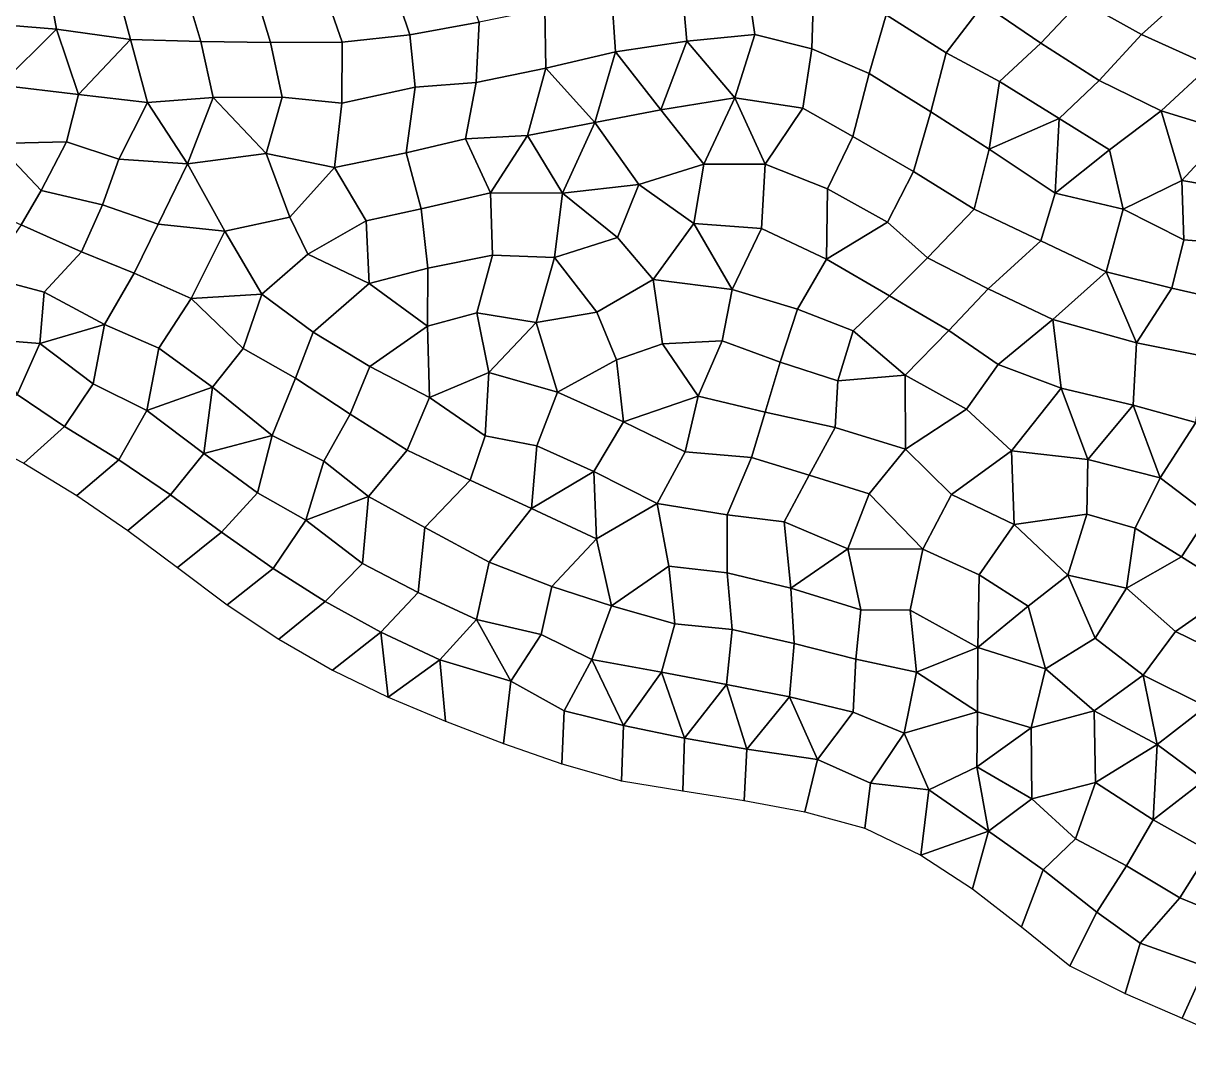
# Model space of a CAD drawing. Extents: x 380707 to 407438, y 6452841 to 6483357.
# Drawn here: x 386017 to 387707, y 6456548 to 6458027 of the extents above; entities that cross this region are included whole.
import ezdxf

# ---------------------------------------------------------------- set-up
doc = ezdxf.new("R2010")
doc.units = 0
for name, color, linetype in [('MESH_BOUND', 25, 'CONTINUOUS'), ('MESH_ELEMS', 18, 'CONTINUOUS'), ('MESH_NODES', 18, 'CONTINUOUS')]:
    doc.layers.add(name, color=color, linetype=linetype)

msp = doc.modelspace()

# ---------------------------------------------------------------- linework, layer by layer
at = {"layer": 'MESH_BOUND', "color": 25}
for points in [[(385937.611, 6457429.84, 0.553), (386017.524, 6457388.6, 1.007)], [(386017.524, 6457388.6, 1.007), (386094.262, 6457341.8, -0.043)], [(386094.262, 6457341.8, -0.043), (386168.421, 6457290.85, -0.056)], [(386168.421, 6457290.85, -0.056), (386240.705, 6457237.24, 0.542)], [(386240.705, 6457237.24, 0.542), (386312.637, 6457183.16, 0.452)], [(386312.637, 6457183.16, 0.452), (386387.492, 6457133.39, -0.098)], [(386387.492, 6457133.39, -0.098), (386465.418, 6457088.51, -0.079)], [(386465.418, 6457088.51, -0.079), (386546.259, 6457048.97, -0.13)], [(386546.259, 6457048.97, -0.13), (386629.368, 6457014.48, 0.143)], [(386629.368, 6457014.48, 0.143), (386713.274, 6456981.97, -0.007)], [(386713.274, 6456981.97, -0.007), (386798.193, 6456952.34, 0.379)], [(386798.193, 6456952.34, 0.379), (386884.769, 6456927.76, -0.142)], [(386884.769, 6456927.76, -0.142), (386973.516, 6456913.08, 0.271)], [(386973.516, 6456913.08, 0.271), (387062.429, 6456899.17, 0.841)], [(387062.429, 6456899.17, 0.841), (387150.786, 6456882.65, 0.715)], [(387150.786, 6456882.65, 0.715), (387237.625, 6456859.03, 0.974)], [(387237.625, 6456859.03, 0.974), (387318.601, 6456819.99, 1.217)], [(387318.601, 6456819.99, 1.217), (387393.599, 6456770.94, 2.001)], [(387393.599, 6456770.94, 2.001), (387464.719, 6456715.81, 1.481)], [(387464.719, 6456715.81, 1.481), (387534.783, 6456659.33, 0.497)], [(387534.783, 6456659.33, 0.497), (387615.304, 6456619.35, 1.198)], [(387615.304, 6456619.35, 1.198), (387697.791, 6456583.48, 1.453)], [(387697.791, 6456583.48, 1.453), (387780.365, 6456547.82, 1.992)]]:
    msp.add_polyline3d(points, dxfattribs=at)
at = {"layer": 'MESH_ELEMS', "color": 178}
for points in [[(385975.461, 6458025.26, -12.896), (386064.782, 6458018.45, -12.759), (386049.442, 6458102.55, -11.525), (385949.851, 6458116.25, -11.885)], [(387493.008, 6457998.05, -11.145), (387550.778, 6458059.2, -12.052), (387480.973, 6458111.96, -11.667), (387409.787, 6458054.45, -11.329)], [(387638.75, 6458010.64, -13.155), (387718.105, 6458082.03, -10.599), (387619.336, 6458125.8, -11.865), (387550.778, 6458059.2, -12.052)], [(386149.218, 6458090.16, -11.371), (386049.442, 6458102.55, -11.525), (386064.782, 6458018.45, -12.759), (386172.433, 6458003.16, -12.947)], [(386577.65, 6458010.05, -12.349), (386678.037, 6458028.22, -10.736), (386649.087, 6458109.85, -12.939), (386550.424, 6458090.64, -13.785)], [(386972.308, 6458083.07, -9.064), (386979.214, 6458000.7, -6.976), (387078.256, 6458010.56, -8.385), (387065.468, 6458097, -9.382)], [(387078.256, 6458010.56, -8.385), (387160.581, 6457989.87, -9.03), (387163.442, 6458083.87, -10.173), (387065.468, 6458097, -9.382)], [(387355.399, 6457983.81, -10.876), (387409.787, 6458054.45, -11.329), (387326.405, 6458110.63, -11.583), (387268.308, 6458039.25, -11.367)], [(386249.483, 6458083.23, -11.671), (386149.218, 6458090.16, -11.371), (386172.433, 6458003.16, -12.947), (386274.599, 6458000.17, -13.223)], [(386350.012, 6458084.21, -12.258), (386249.483, 6458083.23, -11.671), (386274.599, 6458000.17, -13.223), (386375.63, 6457998.92, -13.841)], [(386450.545, 6458082.88, -13.706), (386350.012, 6458084.21, -12.258), (386375.63, 6457998.92, -13.841), (386479.199, 6457999.37, -13.599)], [(386550.424, 6458090.64, -13.785), (386450.545, 6458082.88, -13.706), (386479.199, 6457999.37, -13.599), (386577.65, 6458010.05, -12.349)], [(386979.214, 6458000.7, -6.976), (386972.308, 6458083.07, -9.064), (386870.535, 6458063.95, -8.759), (386875.868, 6457985.47, -7.315)], [(387268.308, 6458039.25, -11.367), (387163.442, 6458083.87, -10.173), (387160.581, 6457989.87, -9.03), (387243.896, 6457953.91, -10.454)], [(387718.105, 6458082.03, -10.599), (387638.75, 6458010.64, -13.155), (387738.393, 6457965.7, -11.961), (387813.688, 6458041.02, -10.536)], [(386875.868, 6457985.47, -7.315), (386870.535, 6458063.95, -8.759), (386773.604, 6458047.52, -9.602), (386774.869, 6457961.42, -8.135)], [(386774.869, 6457961.42, -8.135), (386773.604, 6458047.52, -9.602), (386678.037, 6458028.22, -10.736), (386673.615, 6457940.78, -8.93)], [(387432.92, 6457942.09, -10.73), (387493.008, 6457998.05, -11.145), (387409.787, 6458054.45, -11.329), (387355.399, 6457983.81, -10.876)], [(387577.523, 6457943.6, -11.196), (387638.75, 6458010.64, -13.155), (387550.778, 6458059.2, -12.052), (387493.008, 6457998.05, -11.145)], [(386577.65, 6458010.05, -12.349), (386585.106, 6457934.05, -10.366), (386673.615, 6457940.78, -8.93), (386678.037, 6458028.22, -10.736)], [(387355.399, 6457983.81, -10.876), (387268.308, 6458039.25, -11.367), (387243.896, 6457953.91, -10.454), (387333.447, 6457898.35, -10.87)], [(385983.414, 6457936.95, -15.549), (386064.782, 6458018.45, -12.759), (385975.461, 6458025.26, -12.896), (385983.414, 6457936.95, -15.549)], [(385983.414, 6457936.95, -15.549), (386096.978, 6457923.35, -15.055), (386064.782, 6458018.45, -12.759), (385983.414, 6457936.95, -15.549)], [(386064.782, 6458018.45, -12.759), (386096.978, 6457923.35, -15.055), (386172.433, 6458003.16, -12.947), (386064.782, 6458018.45, -12.759)], [(386479.199, 6457999.37, -13.599), (386478.816, 6457910.78, -11.223), (386585.106, 6457934.05, -10.366), (386577.65, 6458010.05, -12.349)], [(387078.256, 6458010.56, -8.385), (386979.214, 6458000.7, -6.976), (387049.224, 6457918.68, -6.652), (387078.256, 6458010.56, -8.385)], [(387078.256, 6458010.56, -8.385), (387049.224, 6457918.68, -6.652), (387147.752, 6457903.78, -5.832), (387160.581, 6457989.87, -9.03)], [(387638.75, 6458010.64, -13.155), (387577.523, 6457943.6, -11.196), (387667.716, 6457899.64, -10.923), (387738.393, 6457965.7, -11.961)], [(386196.882, 6457912.05, -15.392), (386172.433, 6458003.16, -12.947), (386096.978, 6457923.35, -15.055), (386196.882, 6457912.05, -15.392)], [(386274.599, 6458000.17, -13.223), (386172.433, 6458003.16, -12.947), (386196.882, 6457912.05, -15.392), (386292.242, 6457918.89, -14.911)], [(386375.63, 6457998.92, -13.841), (386274.599, 6458000.17, -13.223), (386292.242, 6457918.89, -14.911), (386392.201, 6457919.78, -13.37)], [(386479.199, 6457999.37, -13.599), (386375.63, 6457998.92, -13.841), (386392.201, 6457919.78, -13.37), (386478.816, 6457910.78, -11.223)], [(386979.214, 6458000.7, -6.976), (386875.868, 6457985.47, -7.315), (386941.488, 6457901.4, -7), (386979.214, 6458000.7, -6.976)], [(386941.488, 6457901.4, -7), (387049.224, 6457918.68, -6.652), (386979.214, 6458000.7, -6.976), (386941.488, 6457901.4, -7)], [(387519.515, 6457888.47, -10.571), (387577.523, 6457943.6, -11.196), (387493.008, 6457998.05, -11.145), (387432.92, 6457942.09, -10.73)], [(386875.868, 6457985.47, -7.315), (386774.869, 6457961.42, -8.135), (386845.751, 6457882.75, -7.48), (386875.868, 6457985.47, -7.315)], [(386845.751, 6457882.75, -7.48), (386941.488, 6457901.4, -7), (386875.868, 6457985.47, -7.315), (386845.751, 6457882.75, -7.48)], [(387147.752, 6457903.78, -5.832), (387220.325, 6457862.55, -6.995), (387243.896, 6457953.91, -10.454), (387160.581, 6457989.87, -9.03)], [(387333.447, 6457898.35, -10.87), (387418.19, 6457844.11, -10.456), (387432.92, 6457942.09, -10.73), (387355.399, 6457983.81, -10.876)], [(386748.227, 6457863.98, -8.207), (386774.869, 6457961.42, -8.135), (386673.615, 6457940.78, -8.93), (386658.45, 6457859.27, -8.807)], [(386774.869, 6457961.42, -8.135), (386748.227, 6457863.98, -8.207), (386845.751, 6457882.75, -7.48), (386774.869, 6457961.42, -8.135)], [(387738.393, 6457965.7, -11.961), (387667.716, 6457899.64, -10.923), (387763.558, 6457870.48, -10.699), (387738.393, 6457965.7, -11.961)], [(387333.447, 6457898.35, -10.87), (387243.896, 6457953.91, -10.454), (387220.325, 6457862.55, -6.995), (387308.138, 6457811.75, -10.045)], [(387519.515, 6457888.47, -10.571), (387432.92, 6457942.09, -10.73), (387418.19, 6457844.11, -10.456), (387519.515, 6457888.47, -10.571)], [(387592.721, 6457842.94, -10.436), (387667.716, 6457899.64, -10.923), (387577.523, 6457943.6, -11.196), (387519.515, 6457888.47, -10.571)], [(386079.34, 6457854.62, -14.773), (386096.978, 6457923.35, -15.055), (385983.414, 6457936.95, -15.549), (385977.968, 6457852.52, -12.367)], [(386572.463, 6457838.95, -9.566), (386585.106, 6457934.05, -10.366), (386478.816, 6457910.78, -11.223), (386468.198, 6457817.51, -9.888)], [(386658.45, 6457859.27, -8.807), (386673.615, 6457940.78, -8.93), (386585.106, 6457934.05, -10.366), (386572.463, 6457838.95, -9.566)], [(386155.307, 6457829.59, -12.741), (386196.882, 6457912.05, -15.392), (386096.978, 6457923.35, -15.055), (386079.34, 6457854.62, -14.773)], [(386155.307, 6457829.59, -12.741), (386254.793, 6457822.81, -10.981), (386196.882, 6457912.05, -15.392), (386155.307, 6457829.59, -12.741)], [(386254.793, 6457822.81, -10.981), (386292.242, 6457918.89, -14.911), (386196.882, 6457912.05, -15.392), (386254.793, 6457822.81, -10.981)], [(386254.793, 6457822.81, -10.981), (386368.995, 6457837.66, -10.561), (386292.242, 6457918.89, -14.911), (386254.793, 6457822.81, -10.981)], [(386292.242, 6457918.89, -14.911), (386368.995, 6457837.66, -10.561), (386392.201, 6457919.78, -13.37), (386292.242, 6457918.89, -14.911)], [(386392.201, 6457919.78, -13.37), (386368.995, 6457837.66, -10.561), (386468.198, 6457817.51, -9.888), (386478.816, 6457910.78, -11.223)], [(386941.488, 6457901.4, -7), (387004.114, 6457822.52, -6.672), (387049.224, 6457918.68, -6.652), (386941.488, 6457901.4, -7)], [(387049.224, 6457918.68, -6.652), (387004.114, 6457822.52, -6.672), (387093.019, 6457822.26, -5.622), (387049.224, 6457918.68, -6.652)], [(387093.019, 6457822.26, -5.622), (387147.752, 6457903.78, -5.832), (387049.224, 6457918.68, -6.652), (387093.019, 6457822.26, -5.622)], [(386909.809, 6457792.72, -7.214), (387004.114, 6457822.52, -6.672), (386941.488, 6457901.4, -7), (386845.751, 6457882.75, -7.48)], [(387147.752, 6457903.78, -5.832), (387093.019, 6457822.26, -5.622), (387183.58, 6457786.65, -5.809), (387220.325, 6457862.55, -6.995)], [(387308.138, 6457811.75, -10.045), (387396.357, 6457756.96, -10.54), (387418.19, 6457844.11, -10.456), (387333.447, 6457898.35, -10.87)], [(387592.721, 6457842.94, -10.436), (387612.528, 6457757.08, -10.191), (387697.563, 6457798.87, -10.292), (387667.716, 6457899.64, -10.923)], [(387697.563, 6457798.87, -10.292), (387763.558, 6457870.48, -10.699), (387667.716, 6457899.64, -10.923), (387697.563, 6457798.87, -10.292)], [(386748.227, 6457863.98, -8.207), (386799.231, 6457780.2, -7.917), (386845.751, 6457882.75, -7.48), (386748.227, 6457863.98, -8.207)], [(386845.751, 6457882.75, -7.48), (386799.231, 6457780.2, -7.917), (386909.809, 6457792.72, -7.214), (386845.751, 6457882.75, -7.48)], [(387519.515, 6457888.47, -10.571), (387418.19, 6457844.11, -10.456), (387513.828, 6457780.16, -10.347), (387519.515, 6457888.47, -10.571)], [(387513.828, 6457780.16, -10.347), (387592.721, 6457842.94, -10.436), (387519.515, 6457888.47, -10.571), (387513.828, 6457780.16, -10.347)], [(386658.45, 6457859.27, -8.807), (386572.463, 6457838.95, -9.566), (386594.045, 6457757.81, -9.295), (386694.393, 6457780.65, -8.508)], [(386694.393, 6457780.65, -8.508), (386748.227, 6457863.98, -8.207), (386658.45, 6457859.27, -8.807), (386694.393, 6457780.65, -8.508)], [(386748.227, 6457863.98, -8.207), (386694.393, 6457780.65, -8.508), (386799.231, 6457780.2, -7.917), (386748.227, 6457863.98, -8.207)], [(387270.244, 6457738.4, -6.431), (387308.138, 6457811.75, -10.045), (387220.325, 6457862.55, -6.995), (387183.58, 6457786.65, -5.809)], [(387763.558, 6457870.48, -10.699), (387697.563, 6457798.87, -10.292), (387797.555, 6457781.97, -10.224), (387763.558, 6457870.48, -10.699)], [(386042.964, 6457784.1, -3.829), (385977.968, 6457852.52, -12.367), (385925.721, 6457773.39, -1.271), (386013.575, 6457734.18, -1.226)], [(386079.34, 6457854.62, -14.773), (385977.968, 6457852.52, -12.367), (386042.964, 6457784.1, -3.829), (386079.34, 6457854.62, -14.773)], [(386131.757, 6457763.14, -11.218), (386155.307, 6457829.59, -12.741), (386079.34, 6457854.62, -14.773), (386042.964, 6457784.1, -3.829)], [(387513.828, 6457780.16, -10.347), (387418.19, 6457844.11, -10.456), (387396.357, 6457756.96, -10.54), (387492.758, 6457711.38, -10.312)], [(387513.828, 6457780.16, -10.347), (387612.528, 6457757.08, -10.191), (387592.721, 6457842.94, -10.436), (387513.828, 6457780.16, -10.347)], [(386212.239, 6457735.23, -10.68), (386254.793, 6457822.81, -10.981), (386155.307, 6457829.59, -12.741), (386131.757, 6457763.14, -11.218)], [(386368.995, 6457837.66, -10.561), (386254.793, 6457822.81, -10.981), (386309.21, 6457725.04, -10.145), (386403.252, 6457745.69, -9.884)], [(386368.995, 6457837.66, -10.561), (386403.252, 6457745.69, -9.884), (386468.198, 6457817.51, -9.888), (386368.995, 6457837.66, -10.561)], [(386572.463, 6457838.95, -9.566), (386468.198, 6457817.51, -9.888), (386514.055, 6457739.98, -9.723), (386594.045, 6457757.81, -9.295)], [(386254.793, 6457822.81, -10.981), (386212.239, 6457735.23, -10.68), (386309.21, 6457725.04, -10.145), (386254.793, 6457822.81, -10.981)], [(386403.252, 6457745.69, -9.884), (386429.372, 6457691.62, -9.52), (386514.055, 6457739.98, -9.723), (386468.198, 6457817.51, -9.888)], [(386909.809, 6457792.72, -7.214), (386989.645, 6457736.44, -6.697), (387004.114, 6457822.52, -6.672), (386909.809, 6457792.72, -7.214)], [(387087.64, 6457729.12, -6.647), (387093.019, 6457822.26, -5.622), (387004.114, 6457822.52, -6.672), (386989.645, 6457736.44, -6.697)], [(387183.58, 6457786.65, -5.809), (387093.019, 6457822.26, -5.622), (387087.64, 6457729.12, -6.647), (387182.093, 6457684.51, -6.982)], [(387328.367, 6457686.36, -6.999), (387396.357, 6457756.96, -10.54), (387308.138, 6457811.75, -10.045), (387270.244, 6457738.4, -6.431)], [(386909.809, 6457792.72, -7.214), (386799.231, 6457780.2, -7.917), (386878.897, 6457715.91, -7.369), (386909.809, 6457792.72, -7.214)], [(386878.897, 6457715.91, -7.369), (386930.511, 6457654.88, -7.35), (386989.645, 6457736.44, -6.697), (386909.809, 6457792.72, -7.214)], [(387697.563, 6457798.87, -10.292), (387612.528, 6457757.08, -10.191), (387700.232, 6457712.65, -10.092), (387697.563, 6457798.87, -10.292)], [(387797.555, 6457781.97, -10.224), (387697.563, 6457798.87, -10.292), (387700.232, 6457712.65, -10.092), (387790.846, 6457705.17, -9.985)], [(386101.109, 6457695.02, -0.898), (386131.757, 6457763.14, -11.218), (386042.964, 6457784.1, -3.829), (386013.575, 6457734.18, -1.226)], [(386594.045, 6457757.81, -9.295), (386603.569, 6457671.38, -9.166), (386697.661, 6457690.36, -8.682), (386694.393, 6457780.65, -8.508)], [(386694.393, 6457780.65, -8.508), (386697.661, 6457690.36, -8.682), (386787.422, 6457686.79, -8.15), (386799.231, 6457780.2, -7.917)], [(386878.897, 6457715.91, -7.369), (386799.231, 6457780.2, -7.917), (386787.422, 6457686.79, -8.15), (386878.897, 6457715.91, -7.369)], [(387270.244, 6457738.4, -6.431), (387183.58, 6457786.65, -5.809), (387182.093, 6457684.51, -6.982), (387270.244, 6457738.4, -6.431)], [(387612.528, 6457757.08, -10.191), (387513.828, 6457780.16, -10.347), (387492.758, 6457711.38, -10.312), (387587.678, 6457666.02, -10.188)], [(386177.868, 6457664.42, -10.06), (386212.239, 6457735.23, -10.68), (386131.757, 6457763.14, -11.218), (386101.109, 6457695.02, -0.898)], [(386603.569, 6457671.38, -9.166), (386594.045, 6457757.81, -9.295), (386514.055, 6457739.98, -9.723), (386518.667, 6457649.22, -9.495)], [(387416.286, 6457641.58, -8.779), (387492.758, 6457711.38, -10.312), (387396.357, 6457756.96, -10.54), (387328.367, 6457686.36, -6.999)], [(387700.232, 6457712.65, -10.092), (387612.528, 6457757.08, -10.191), (387587.678, 6457666.02, -10.188), (387682.964, 6457642.64, -9.879)], [(386362.634, 6457633.6, -9.106), (386429.372, 6457691.62, -9.52), (386403.252, 6457745.69, -9.884), (386309.21, 6457725.04, -10.145)], [(386514.055, 6457739.98, -9.723), (386429.372, 6457691.62, -9.52), (386518.667, 6457649.22, -9.495), (386514.055, 6457739.98, -9.723)], [(386046.856, 6457636.91, -0.663), (386101.109, 6457695.02, -0.898), (386013.575, 6457734.18, -1.226), (385961.581, 6457659.52, -0.646)], [(386260.461, 6457627.71, -10.013), (386309.21, 6457725.04, -10.145), (386212.239, 6457735.23, -10.68), (386177.868, 6457664.42, -10.06)], [(386362.634, 6457633.6, -9.106), (386309.21, 6457725.04, -10.145), (386260.461, 6457627.71, -10.013), (386362.634, 6457633.6, -9.106)], [(386989.645, 6457736.44, -6.697), (386930.511, 6457654.88, -7.35), (387045.357, 6457640.61, -7.231), (386989.645, 6457736.44, -6.697)], [(387045.357, 6457640.61, -7.231), (387087.64, 6457729.12, -6.647), (386989.645, 6457736.44, -6.697), (387045.357, 6457640.61, -7.231)], [(387139.964, 6457612.13, -7.185), (387182.093, 6457684.51, -6.982), (387087.64, 6457729.12, -6.647), (387045.357, 6457640.61, -7.231)], [(387270.244, 6457738.4, -6.431), (387182.093, 6457684.51, -6.982), (387273.403, 6457631.18, -6.88), (387328.367, 6457686.36, -6.999)], [(386848.727, 6457607.87, -7.889), (386930.511, 6457654.88, -7.35), (386878.897, 6457715.91, -7.369), (386787.422, 6457686.79, -8.15)], [(387510.226, 6457596.85, -9.348), (387587.678, 6457666.02, -10.188), (387492.758, 6457711.38, -10.312), (387416.286, 6457641.58, -8.779)], [(387765.735, 6457623.58, -9.826), (387790.846, 6457705.17, -9.985), (387700.232, 6457712.65, -10.092), (387682.964, 6457642.64, -9.879)], [(386134.462, 6457589.82, -0.618), (386177.868, 6457664.42, -10.06), (386101.109, 6457695.02, -0.898), (386046.856, 6457636.91, -0.663)], [(386429.372, 6457691.62, -9.52), (386362.634, 6457633.6, -9.106), (386437.104, 6457578.68, -9.381), (386518.667, 6457649.22, -9.495)], [(386603.569, 6457671.38, -9.166), (386603.329, 6457587.56, -9.076), (386674.688, 6457606.56, -8.558), (386697.661, 6457690.36, -8.682)], [(386760.783, 6457592.74, -8.319), (386787.422, 6457686.79, -8.15), (386697.661, 6457690.36, -8.682), (386674.688, 6457606.56, -8.558)], [(386603.569, 6457671.38, -9.166), (386518.667, 6457649.22, -9.495), (386603.329, 6457587.56, -9.076), (386603.569, 6457671.38, -9.166)], [(386787.422, 6457686.79, -8.15), (386760.783, 6457592.74, -8.319), (386848.727, 6457607.87, -7.889), (386787.422, 6457686.79, -8.15)], [(387220.571, 6457580.8, -6.985), (387273.403, 6457631.18, -6.88), (387182.093, 6457684.51, -6.982), (387139.964, 6457612.13, -7.185)], [(387328.367, 6457686.36, -6.999), (387273.403, 6457631.18, -6.88), (387359.273, 6457581.05, -5.614), (387416.286, 6457641.58, -8.779)], [(386046.856, 6457636.91, -0.663), (385961.581, 6457659.52, -0.646), (385956.219, 6457569.19, -1.997), (386041.04, 6457562.4, -0.555)], [(386213.271, 6457555.55, -4.549), (386260.461, 6457627.71, -10.013), (386177.868, 6457664.42, -10.06), (386134.462, 6457589.82, -0.618)], [(386944.152, 6457561.84, -7.833), (386930.511, 6457654.88, -7.35), (386848.727, 6457607.87, -7.889), (386877.159, 6457538.52, -8.034)], [(387030.52, 6457566.02, -7.635), (387045.357, 6457640.61, -7.231), (386930.511, 6457654.88, -7.35), (386944.152, 6457561.84, -7.833)], [(387631.872, 6457563.15, -9.799), (387587.678, 6457666.02, -10.188), (387510.226, 6457596.85, -9.348), (387631.872, 6457563.15, -9.799)], [(387631.872, 6457563.15, -9.799), (387682.964, 6457642.64, -9.879), (387587.678, 6457666.02, -10.188), (387631.872, 6457563.15, -9.799)], [(386518.667, 6457649.22, -9.495), (386437.104, 6457578.68, -9.381), (386519.596, 6457529.03, -9.335), (386603.329, 6457587.56, -9.076)], [(387139.964, 6457612.13, -7.185), (387045.357, 6457640.61, -7.231), (387030.52, 6457566.02, -7.635), (387114.899, 6457535.35, -7.496)], [(387431.092, 6457531.72, -4.573), (387510.226, 6457596.85, -9.348), (387416.286, 6457641.58, -8.779), (387359.273, 6457581.05, -5.614)], [(387731.28, 6457543.39, -9.719), (387765.735, 6457623.58, -9.826), (387682.964, 6457642.64, -9.879), (387631.872, 6457563.15, -9.799)], [(386041.04, 6457562.4, -0.555), (386134.462, 6457589.82, -0.618), (386046.856, 6457636.91, -0.663), (386041.04, 6457562.4, -0.555)], [(386291.244, 6457498.99, -9.225), (386335.656, 6457554.77, -9.59), (386260.461, 6457627.71, -10.013), (386213.271, 6457555.55, -4.549)], [(386335.656, 6457554.77, -9.59), (386362.634, 6457633.6, -9.106), (386260.461, 6457627.71, -10.013), (386335.656, 6457554.77, -9.59)], [(386437.104, 6457578.68, -9.381), (386362.634, 6457633.6, -9.106), (386335.656, 6457554.77, -9.59), (386411.54, 6457512.06, -9.108)], [(387296.166, 6457516.09, -6.79), (387359.273, 6457581.05, -5.614), (387273.403, 6457631.18, -6.88), (387220.571, 6457580.8, -6.985)], [(386603.329, 6457587.56, -9.076), (386606.212, 6457483.68, -9.074), (386691.924, 6457519.94, -8.735), (386674.688, 6457606.56, -8.558)], [(386760.783, 6457592.74, -8.319), (386674.688, 6457606.56, -8.558), (386691.924, 6457519.94, -8.735), (386760.783, 6457592.74, -8.319)], [(386848.727, 6457607.87, -7.889), (386760.783, 6457592.74, -8.319), (386791.547, 6457491.75, -8.51), (386877.159, 6457538.52, -8.034)], [(387220.571, 6457580.8, -6.985), (387139.964, 6457612.13, -7.185), (387114.899, 6457535.35, -7.496), (387198.523, 6457508.16, -7.312)], [(386041.04, 6457562.4, -0.555), (386118.288, 6457503.86, -0.512), (386134.462, 6457589.82, -0.618), (386041.04, 6457562.4, -0.555)], [(386213.271, 6457555.55, -4.549), (386134.462, 6457589.82, -0.618), (386118.288, 6457503.86, -0.512), (386195.89, 6457464.82, -0.605)], [(386519.596, 6457529.03, -9.335), (386606.212, 6457483.68, -9.074), (386603.329, 6457587.56, -9.076), (386519.596, 6457529.03, -9.335)], [(386760.783, 6457592.74, -8.319), (386691.924, 6457519.94, -8.735), (386791.547, 6457491.75, -8.51), (386760.783, 6457592.74, -8.319)], [(387522.277, 6457497.41, -5.15), (387510.226, 6457596.85, -9.348), (387431.092, 6457531.72, -4.573), (387522.277, 6457497.41, -5.15)], [(387631.872, 6457563.15, -9.799), (387510.226, 6457596.85, -9.348), (387522.277, 6457497.41, -5.15), (387627.04, 6457472.53, -8.429)], [(386519.596, 6457529.03, -9.335), (386437.104, 6457578.68, -9.381), (386411.54, 6457512.06, -9.108), (386490.799, 6457459.83, -9.172)], [(387198.523, 6457508.16, -7.312), (387296.166, 6457516.09, -6.79), (387220.571, 6457580.8, -6.985), (387198.523, 6457508.16, -7.312)], [(387359.273, 6457581.05, -5.614), (387296.166, 6457516.09, -6.79), (387385.066, 6457466.73, -4.94), (387431.092, 6457531.72, -4.573)], [(385956.219, 6457569.19, -1.997), (386008.096, 6457488.17, -0.431), (386041.04, 6457562.4, -0.555), (385956.219, 6457569.19, -1.997)], [(386008.096, 6457488.17, -0.431), (386076.579, 6457441.79, -0.457), (386118.288, 6457503.86, -0.512), (386041.04, 6457562.4, -0.555)], [(386291.244, 6457498.99, -9.225), (386213.271, 6457555.55, -4.549), (386195.89, 6457464.82, -0.605), (386291.244, 6457498.99, -9.225)], [(386377.814, 6457428.6, -9.032), (386411.54, 6457512.06, -9.108), (386335.656, 6457554.77, -9.59), (386291.244, 6457498.99, -9.225)], [(386995.655, 6457485.74, -8.013), (386944.152, 6457561.84, -7.833), (386877.159, 6457538.52, -8.034), (386887.512, 6457448.33, -8.342)], [(386944.152, 6457561.84, -7.833), (386995.655, 6457485.74, -8.013), (387030.52, 6457566.02, -7.635), (386944.152, 6457561.84, -7.833)], [(387092.798, 6457462.48, -7.736), (387114.899, 6457535.35, -7.496), (387030.52, 6457566.02, -7.635), (386995.655, 6457485.74, -8.013)], [(387627.04, 6457472.53, -8.429), (387717.575, 6457447.81, -8.526), (387731.28, 6457543.39, -9.719), (387631.872, 6457563.15, -9.799)], [(386791.547, 6457491.75, -8.51), (386887.512, 6457448.33, -8.342), (386877.159, 6457538.52, -8.034), (386791.547, 6457491.75, -8.51)], [(386606.212, 6457483.68, -9.074), (386519.596, 6457529.03, -9.335), (386490.799, 6457459.83, -9.172), (386573.824, 6457407.69, -8.528)], [(386691.924, 6457519.94, -8.735), (386606.212, 6457483.68, -9.074), (386687.009, 6457428.46, -8.765), (386691.924, 6457519.94, -8.735)], [(386791.547, 6457491.75, -8.51), (386691.924, 6457519.94, -8.735), (386687.009, 6457428.46, -8.765), (386761.594, 6457413.87, -8.736)], [(387194.556, 6457440.56, -7.574), (387198.523, 6457508.16, -7.312), (387114.899, 6457535.35, -7.496), (387092.798, 6457462.48, -7.736)], [(387450.276, 6457406.64, -4.942), (387522.277, 6457497.41, -5.15), (387431.092, 6457531.72, -4.573), (387385.066, 6457466.73, -4.94)], [(386195.89, 6457464.82, -0.605), (386118.288, 6457503.86, -0.512), (386076.579, 6457441.79, -0.457), (386155.582, 6457393.42, -0.436)], [(386452.674, 6457391.32, -8.315), (386490.799, 6457459.83, -9.172), (386411.54, 6457512.06, -9.108), (386377.814, 6457428.6, -9.032)], [(387296.723, 6457408.96, -6.936), (387296.166, 6457516.09, -6.79), (387198.523, 6457508.16, -7.312), (387194.556, 6457440.56, -7.574)], [(387296.723, 6457408.96, -6.936), (387385.066, 6457466.73, -4.94), (387296.166, 6457516.09, -6.79), (387296.723, 6457408.96, -6.936)], [(386017.524, 6457388.6, 1.007), (386076.579, 6457441.79, -0.457), (386008.096, 6457488.17, -0.431), (385937.611, 6457429.84, 0.553)], [(386195.89, 6457464.82, -0.605), (386278.597, 6457402.47, -1.833), (386291.244, 6457498.99, -9.225), (386195.89, 6457464.82, -0.605)], [(386291.244, 6457498.99, -9.225), (386278.597, 6457402.47, -1.833), (386377.814, 6457428.6, -9.032), (386291.244, 6457498.99, -9.225)], [(386791.547, 6457491.75, -8.51), (386761.594, 6457413.87, -8.736), (386844.697, 6457376.51, -8.524), (386887.512, 6457448.33, -8.342)], [(386995.655, 6457485.74, -8.013), (386887.512, 6457448.33, -8.342), (386977.078, 6457405.24, -8.247), (386995.655, 6457485.74, -8.013)], [(387072.988, 6457396.61, -8.065), (387092.798, 6457462.48, -7.736), (386995.655, 6457485.74, -8.013), (386977.078, 6457405.24, -8.247)], [(387561.062, 6457393.82, -4.408), (387522.277, 6457497.41, -5.15), (387450.276, 6457406.64, -4.942), (387561.062, 6457393.82, -4.408)], [(387627.04, 6457472.53, -8.429), (387522.277, 6457497.41, -5.15), (387561.062, 6457393.82, -4.408), (387627.04, 6457472.53, -8.429)], [(386687.009, 6457428.46, -8.765), (386606.212, 6457483.68, -9.074), (386573.824, 6457407.69, -8.528), (386665.14, 6457363.7, -8.02)], [(387561.062, 6457393.82, -4.408), (387665.859, 6457367.19, -4.127), (387627.04, 6457472.53, -8.429), (387561.062, 6457393.82, -4.408)], [(387665.859, 6457367.19, -4.127), (387717.575, 6457447.81, -8.526), (387627.04, 6457472.53, -8.429), (387665.859, 6457367.19, -4.127)], [(386155.582, 6457393.42, -0.436), (386230.511, 6457342.49, -0.547), (386278.597, 6457402.47, -1.833), (386195.89, 6457464.82, -0.605)], [(386517.399, 6457340.29, -4.969), (386573.824, 6457407.69, -8.528), (386490.799, 6457459.83, -9.172), (386452.674, 6457391.32, -8.315)], [(387157.063, 6457371.39, -7.78), (387194.556, 6457440.56, -7.574), (387092.798, 6457462.48, -7.736), (387072.988, 6457396.61, -8.065)], [(387363.154, 6457343.05, -5.877), (387450.276, 6457406.64, -4.942), (387385.066, 6457466.73, -4.94), (387296.723, 6457408.96, -6.936)], [(386094.262, 6457341.8, -0.043), (386155.582, 6457393.42, -0.436), (386076.579, 6457441.79, -0.457), (386017.524, 6457388.6, 1.007)], [(386936.418, 6457330.23, -8.284), (386977.078, 6457405.24, -8.247), (386887.512, 6457448.33, -8.342), (386844.697, 6457376.51, -8.524)], [(387243.886, 6457344.22, -7.286), (387296.723, 6457408.96, -6.936), (387194.556, 6457440.56, -7.574), (387157.063, 6457371.39, -7.78)], [(387786.305, 6457378.48, -6.797), (387717.575, 6457447.81, -8.526), (387665.859, 6457367.19, -4.127), (387736.538, 6457313.49, -5.56)], [(386377.814, 6457428.6, -9.032), (386278.597, 6457402.47, -1.833), (386356.644, 6457345.7, -2.788), (386377.814, 6457428.6, -9.032)], [(386452.674, 6457391.32, -8.315), (386377.814, 6457428.6, -9.032), (386356.644, 6457345.7, -2.788), (386426.679, 6457306.12, -2.665)], [(386761.594, 6457413.87, -8.736), (386687.009, 6457428.46, -8.765), (386665.14, 6457363.7, -8.02), (386754.16, 6457322.74, -8.026)], [(386230.511, 6457342.49, -0.547), (386304.196, 6457288.38, -0.631), (386356.644, 6457345.7, -2.788), (386278.597, 6457402.47, -1.833)], [(386599.391, 6457295.19, -3.1), (386665.14, 6457363.7, -8.02), (386573.824, 6457407.69, -8.528), (386517.399, 6457340.29, -4.969)], [(386754.16, 6457322.74, -8.026), (386844.697, 6457376.51, -8.524), (386761.594, 6457413.87, -8.736), (386754.16, 6457322.74, -8.026)], [(387037.724, 6457313.74, -8.061), (387072.988, 6457396.61, -8.065), (386977.078, 6457405.24, -8.247), (386936.418, 6457330.23, -8.284)], [(387243.886, 6457344.22, -7.286), (387321.953, 6457263.76, -5.95), (387363.154, 6457343.05, -5.877), (387296.723, 6457408.96, -6.936)], [(387454.01, 6457299.39, -5.281), (387450.276, 6457406.64, -4.942), (387363.154, 6457343.05, -5.877), (387454.01, 6457299.39, -5.281)], [(387561.062, 6457393.82, -4.408), (387450.276, 6457406.64, -4.942), (387454.01, 6457299.39, -5.281), (387559.771, 6457314.5, -3.863)], [(386168.421, 6457290.85, -0.056), (386230.511, 6457342.49, -0.547), (386155.582, 6457393.42, -0.436), (386094.262, 6457341.8, -0.043)], [(386426.679, 6457306.12, -2.665), (386517.399, 6457340.29, -4.969), (386452.674, 6457391.32, -8.315), (386426.679, 6457306.12, -2.665)], [(387120.463, 6457303.43, -7.508), (387157.063, 6457371.39, -7.78), (387072.988, 6457396.61, -8.065), (387037.724, 6457313.74, -8.061)], [(387665.859, 6457367.19, -4.127), (387561.062, 6457393.82, -4.408), (387559.771, 6457314.5, -3.863), (387629.833, 6457294.17, -3.698)], [(386848.495, 6457278.75, -6.89), (386844.697, 6457376.51, -8.524), (386754.16, 6457322.74, -8.026), (386848.495, 6457278.75, -6.89)], [(386848.495, 6457278.75, -6.89), (386936.418, 6457330.23, -8.284), (386844.697, 6457376.51, -8.524), (386848.495, 6457278.75, -6.89)], [(387213.094, 6457264.37, -5.033), (387243.886, 6457344.22, -7.286), (387157.063, 6457371.39, -7.78), (387120.463, 6457303.43, -7.508)], [(387629.833, 6457294.17, -3.698), (387696.838, 6457252.94, -5.236), (387736.538, 6457313.49, -5.56), (387665.859, 6457367.19, -4.127)], [(386692.869, 6457244.77, -2.749), (386754.16, 6457322.74, -8.026), (386665.14, 6457363.7, -8.02), (386599.391, 6457295.19, -3.1)], [(386230.511, 6457342.49, -0.547), (386168.421, 6457290.85, -0.056), (386240.705, 6457237.24, 0.542), (386304.196, 6457288.38, -0.631)], [(386426.679, 6457306.12, -2.665), (386356.644, 6457345.7, -2.788), (386304.196, 6457288.38, -0.631), (386379.069, 6457235.73, -1.923)], [(386426.679, 6457306.12, -2.665), (386508.718, 6457242.86, -2.638), (386517.399, 6457340.29, -4.969), (386426.679, 6457306.12, -2.665)], [(386599.391, 6457295.19, -3.1), (386517.399, 6457340.29, -4.969), (386508.718, 6457242.86, -2.638), (386589.451, 6457200.77, -2.619)], [(387213.094, 6457264.37, -5.033), (387321.953, 6457263.76, -5.95), (387243.886, 6457344.22, -7.286), (387213.094, 6457264.37, -5.033)], [(387403.449, 6457226.83, -5.723), (387454.01, 6457299.39, -5.281), (387363.154, 6457343.05, -5.877), (387321.953, 6457263.76, -5.95)], [(386754.16, 6457322.74, -8.026), (386692.869, 6457244.77, -2.749), (386783.599, 6457209.74, -2.657), (386848.495, 6457278.75, -6.89)], [(386953.434, 6457238.98, -3.632), (386936.418, 6457330.23, -8.284), (386848.495, 6457278.75, -6.89), (386870.053, 6457181.57, -1.477)], [(387037.724, 6457313.74, -8.061), (386936.418, 6457330.23, -8.284), (386953.434, 6457238.98, -3.632), (387037.982, 6457229.47, -2.007)], [(386508.718, 6457242.86, -2.638), (386426.679, 6457306.12, -2.665), (386379.069, 6457235.73, -1.923), (386454.533, 6457188.01, -0.752)], [(387120.463, 6457303.43, -7.508), (387037.724, 6457313.74, -8.061), (387037.982, 6457229.47, -2.007), (387130.427, 6457207.38, -1.828)], [(387130.427, 6457207.38, -1.828), (387213.094, 6457264.37, -5.033), (387120.463, 6457303.43, -7.508), (387130.427, 6457207.38, -1.828)], [(387454.01, 6457299.39, -5.281), (387403.449, 6457226.83, -5.723), (387474.737, 6457181.16, -5.383), (387532.17, 6457226.18, -4.062)], [(387532.17, 6457226.18, -4.062), (387559.771, 6457314.5, -3.863), (387454.01, 6457299.39, -5.281), (387532.17, 6457226.18, -4.062)], [(387617.321, 6457207.4, -4.763), (387629.833, 6457294.17, -3.698), (387559.771, 6457314.5, -3.863), (387532.17, 6457226.18, -4.062)], [(387773.949, 6457204.54, -3.671), (387825.884, 6457276.62, -5.045), (387736.538, 6457313.49, -5.56), (387696.838, 6457252.94, -5.236)], [(386312.637, 6457183.16, 0.452), (386379.069, 6457235.73, -1.923), (386304.196, 6457288.38, -0.631), (386240.705, 6457237.24, 0.542)], [(386692.869, 6457244.77, -2.749), (386599.391, 6457295.19, -3.1), (386589.451, 6457200.77, -2.619), (386674.127, 6457161.74, -0.719)], [(387629.833, 6457294.17, -3.698), (387617.321, 6457207.4, -4.763), (387696.838, 6457252.94, -5.236), (387629.833, 6457294.17, -3.698)], [(386870.053, 6457181.57, -1.477), (386848.495, 6457278.75, -6.89), (386783.599, 6457209.74, -2.657), (386870.053, 6457181.57, -1.477)], [(387213.094, 6457264.37, -5.033), (387130.427, 6457207.38, -1.828), (387231.737, 6457175.87, -2.229), (387213.094, 6457264.37, -5.033)], [(387321.953, 6457263.76, -5.95), (387213.094, 6457264.37, -5.033), (387231.737, 6457175.87, -2.229), (387303.159, 6457175.31, -3.073)], [(387403.449, 6457226.83, -5.723), (387321.953, 6457263.76, -5.95), (387303.159, 6457175.31, -3.073), (387401.725, 6457121.08, -4.012)], [(387688.338, 6457144.53, -3.602), (387773.949, 6457204.54, -3.671), (387696.838, 6457252.94, -5.236), (387617.321, 6457207.4, -4.763)], [(386379.069, 6457235.73, -1.923), (386312.637, 6457183.16, 0.452), (386387.492, 6457133.39, -0.098), (386454.533, 6457188.01, -0.752)], [(386535.476, 6457143.51, -0.625), (386589.451, 6457200.77, -2.619), (386508.718, 6457242.86, -2.638), (386454.533, 6457188.01, -0.752)], [(386674.127, 6457161.74, -0.719), (386768.213, 6457139.98, -0.666), (386783.599, 6457209.74, -2.657), (386692.869, 6457244.77, -2.749)], [(386953.434, 6457238.98, -3.632), (386870.053, 6457181.57, -1.477), (386961.831, 6457155.61, -0.702), (386953.434, 6457238.98, -3.632)], [(387037.982, 6457229.47, -2.007), (386953.434, 6457238.98, -3.632), (386961.831, 6457155.61, -0.702), (387045.151, 6457147.48, -0.725)], [(387130.427, 6457207.38, -1.828), (387037.982, 6457229.47, -2.007), (387045.151, 6457147.48, -0.725), (387135.318, 6457126.95, -0.661)], [(387474.737, 6457181.16, -5.383), (387403.449, 6457226.83, -5.723), (387401.725, 6457121.08, -4.012), (387474.737, 6457181.16, -5.383)], [(387571.603, 6457134.58, -4.362), (387532.17, 6457226.18, -4.062), (387474.737, 6457181.16, -5.383), (387499.744, 6457090.31, -4.799)], [(387532.17, 6457226.18, -4.062), (387571.603, 6457134.58, -4.362), (387617.321, 6457207.4, -4.763), (387532.17, 6457226.18, -4.062)], [(386620.958, 6457103.33, -0.587), (386674.127, 6457161.74, -0.719), (386589.451, 6457200.77, -2.619), (386535.476, 6457143.51, -0.625)], [(386870.053, 6457181.57, -1.477), (386783.599, 6457209.74, -2.657), (386768.213, 6457139.98, -0.666), (386841.695, 6457103.77, -0.54)], [(387231.737, 6457175.87, -2.229), (387130.427, 6457207.38, -1.828), (387135.318, 6457126.95, -0.661), (387224.612, 6457104.38, -0.784)], [(387688.338, 6457144.53, -3.602), (387617.321, 6457207.4, -4.763), (387571.603, 6457134.58, -4.362), (387641.418, 6457081.13, -2.173)], [(387688.338, 6457144.53, -3.602), (387782.711, 6457098.62, -3.872), (387773.949, 6457204.54, -3.671), (387688.338, 6457144.53, -3.602)], [(386465.418, 6457088.51, -0.079), (386535.476, 6457143.51, -0.625), (386454.533, 6457188.01, -0.752), (386387.492, 6457133.39, -0.098)], [(386942.54, 6457085.58, -0.562), (386961.831, 6457155.61, -0.702), (386870.053, 6457181.57, -1.477), (386841.695, 6457103.77, -0.54)], [(387499.744, 6457090.31, -4.799), (387474.737, 6457181.16, -5.383), (387401.725, 6457121.08, -4.012), (387499.744, 6457090.31, -4.799)], [(387224.612, 6457104.38, -0.784), (387312.718, 6457085.53, -0.676), (387303.159, 6457175.31, -3.073), (387231.737, 6457175.87, -2.229)], [(387312.718, 6457085.53, -0.676), (387401.725, 6457121.08, -4.012), (387303.159, 6457175.31, -3.073), (387312.718, 6457085.53, -0.676)], [(386723.938, 6457072.45, -0.581), (386674.127, 6457161.74, -0.719), (386620.958, 6457103.33, -0.587), (386723.938, 6457072.45, -0.581)], [(386674.127, 6457161.74, -0.719), (386723.938, 6457072.45, -0.581), (386768.213, 6457139.98, -0.666), (386674.127, 6457161.74, -0.719)], [(387037.148, 6457067.52, -0.56), (387045.151, 6457147.48, -0.725), (386961.831, 6457155.61, -0.702), (386942.54, 6457085.58, -0.562)], [(387128.247, 6457049.83, -0.63), (387135.318, 6457126.95, -0.661), (387045.151, 6457147.48, -0.725), (387037.148, 6457067.52, -0.56)], [(386546.259, 6457048.97, -0.13), (386535.476, 6457143.51, -0.625), (386465.418, 6457088.51, -0.079), (386546.259, 6457048.97, -0.13)], [(386620.958, 6457103.33, -0.587), (386535.476, 6457143.51, -0.625), (386546.259, 6457048.97, -0.13), (386620.958, 6457103.33, -0.587)], [(386768.213, 6457139.98, -0.666), (386723.938, 6457072.45, -0.581), (386801.279, 6457029.18, -0.462), (386841.695, 6457103.77, -0.54)], [(387571.603, 6457134.58, -4.362), (387499.744, 6457090.31, -4.799), (387570.488, 6457029.48, -0.814), (387641.418, 6457081.13, -2.173)], [(387688.338, 6457144.53, -3.602), (387641.418, 6457081.13, -2.173), (387732.795, 6457035.42, -2.911), (387782.711, 6457098.62, -3.872)], [(387135.318, 6457126.95, -0.661), (387128.247, 6457049.83, -0.63), (387220.774, 6457027.46, -0.562), (387224.612, 6457104.38, -0.784)], [(387401.725, 6457121.08, -4.012), (387312.718, 6457085.53, -0.676), (387401.114, 6457028.04, -0.614), (387401.725, 6457121.08, -4.012)], [(387499.744, 6457090.31, -4.799), (387401.725, 6457121.08, -4.012), (387401.114, 6457028.04, -0.614), (387478.886, 6457004.39, -0.487)], [(386629.368, 6457014.48, 0.143), (386620.958, 6457103.33, -0.587), (386546.259, 6457048.97, -0.13), (386629.368, 6457014.48, 0.143)], [(386723.938, 6457072.45, -0.581), (386620.958, 6457103.33, -0.587), (386629.368, 6457014.48, 0.143), (386713.274, 6456981.97, -0.007)], [(386887.62, 6457008.16, -0.547), (386841.695, 6457103.77, -0.54), (386801.279, 6457029.18, -0.462), (386887.62, 6457008.16, -0.547)], [(386887.62, 6457008.16, -0.547), (386942.54, 6457085.58, -0.562), (386841.695, 6457103.77, -0.54), (386887.62, 6457008.16, -0.547)], [(387294.73, 6456997.11, -0.543), (387312.718, 6457085.53, -0.676), (387224.612, 6457104.38, -0.784), (387220.774, 6457027.46, -0.562)], [(386976.082, 6456989.52, -0.543), (386942.54, 6457085.58, -0.562), (386887.62, 6457008.16, -0.547), (386976.082, 6456989.52, -0.543)], [(386942.54, 6457085.58, -0.562), (386976.082, 6456989.52, -0.543), (387037.148, 6457067.52, -0.56), (386942.54, 6457085.58, -0.562)], [(387312.718, 6457085.53, -0.676), (387294.73, 6456997.11, -0.543), (387401.114, 6457028.04, -0.614), (387312.718, 6457085.53, -0.676)], [(387499.744, 6457090.31, -4.799), (387478.886, 6457004.39, -0.487), (387570.488, 6457029.48, -0.814), (387499.744, 6457090.31, -4.799)], [(387661.712, 6456980.33, -0.505), (387641.418, 6457081.13, -2.173), (387570.488, 6457029.48, -0.814), (387661.712, 6456980.33, -0.505)], [(387732.795, 6457035.42, -2.911), (387641.418, 6457081.13, -2.173), (387661.712, 6456980.33, -0.505), (387732.795, 6457035.42, -2.911)], [(386801.279, 6457029.18, -0.462), (386723.938, 6457072.45, -0.581), (386713.274, 6456981.97, -0.007), (386798.193, 6456952.34, 0.379)], [(387037.148, 6457067.52, -0.56), (386976.082, 6456989.52, -0.543), (387066.261, 6456973.46, -0.544), (387037.148, 6457067.52, -0.56)], [(387128.247, 6457049.83, -0.63), (387037.148, 6457067.52, -0.56), (387066.261, 6456973.46, -0.544), (387128.247, 6457049.83, -0.63)], [(387128.247, 6457049.83, -0.63), (387066.261, 6456973.46, -0.544), (387168.954, 6456958.59, -0.528), (387128.247, 6457049.83, -0.63)], [(387220.774, 6457027.46, -0.562), (387128.247, 6457049.83, -0.63), (387168.954, 6456958.59, -0.528), (387220.774, 6457027.46, -0.562)], [(386887.62, 6457008.16, -0.547), (386801.279, 6457029.18, -0.462), (386798.193, 6456952.34, 0.379), (386884.769, 6456927.76, -0.142)], [(387572.214, 6456925.23, -0.44), (387570.488, 6457029.48, -0.814), (387478.886, 6457004.39, -0.487), (387480.034, 6456901.49, -0.355)], [(387570.488, 6457029.48, -0.814), (387572.214, 6456925.23, -0.44), (387661.712, 6456980.33, -0.505), (387570.488, 6457029.48, -0.814)], [(387730.622, 6456929.03, -0.57), (387806.314, 6456983.92, -2.687), (387732.795, 6457035.42, -2.911), (387661.712, 6456980.33, -0.505)], [(387220.774, 6457027.46, -0.562), (387168.954, 6456958.59, -0.528), (387245.956, 6456924.48, -0.546), (387294.73, 6456997.11, -0.543)], [(387294.73, 6456997.11, -0.543), (387330.334, 6456914.76, -0.399), (387400.208, 6456947.97, -0.479), (387401.114, 6457028.04, -0.614)], [(387400.208, 6456947.97, -0.479), (387478.886, 6457004.39, -0.487), (387401.114, 6457028.04, -0.614), (387400.208, 6456947.97, -0.479)], [(386976.082, 6456989.52, -0.543), (386887.62, 6457008.16, -0.547), (386884.769, 6456927.76, -0.142), (386973.516, 6456913.08, 0.271)], [(387245.956, 6456924.48, -0.546), (387330.334, 6456914.76, -0.399), (387294.73, 6456997.11, -0.543), (387245.956, 6456924.48, -0.546)], [(387478.886, 6457004.39, -0.487), (387400.208, 6456947.97, -0.479), (387480.034, 6456901.49, -0.355), (387478.886, 6457004.39, -0.487)], [(387066.261, 6456973.46, -0.544), (386976.082, 6456989.52, -0.543), (386973.516, 6456913.08, 0.271), (387062.429, 6456899.17, 0.841)], [(387655.91, 6456871.13, -0.454), (387661.712, 6456980.33, -0.505), (387572.214, 6456925.23, -0.44), (387655.91, 6456871.13, -0.454)], [(387730.622, 6456929.03, -0.57), (387661.712, 6456980.33, -0.505), (387655.91, 6456871.13, -0.454), (387730.622, 6456929.03, -0.57)], [(387168.954, 6456958.59, -0.528), (387066.261, 6456973.46, -0.544), (387062.429, 6456899.17, 0.841), (387150.786, 6456882.65, 0.715)], [(387150.786, 6456882.65, 0.715), (387237.625, 6456859.03, 0.974), (387245.956, 6456924.48, -0.546), (387168.954, 6456958.59, -0.528)], [(387330.334, 6456914.76, -0.399), (387417.062, 6456854.73, -0.384), (387400.208, 6456947.97, -0.479), (387330.334, 6456914.76, -0.399)], [(387417.062, 6456854.73, -0.384), (387480.034, 6456901.49, -0.355), (387400.208, 6456947.97, -0.479), (387417.062, 6456854.73, -0.384)], [(387737.301, 6456825.84, -0.365), (387814.347, 6456883.85, -0.72), (387730.622, 6456929.03, -0.57), (387655.91, 6456871.13, -0.454)], [(387330.334, 6456914.76, -0.399), (387245.956, 6456924.48, -0.546), (387237.625, 6456859.03, 0.974), (387318.601, 6456819.99, 1.217)], [(387330.334, 6456914.76, -0.399), (387318.601, 6456819.99, 1.217), (387417.062, 6456854.73, -0.384), (387330.334, 6456914.76, -0.399)], [(387572.214, 6456925.23, -0.44), (387480.034, 6456901.49, -0.355), (387543.353, 6456843.47, -0.357), (387572.214, 6456925.23, -0.44)], [(387543.353, 6456843.47, -0.357), (387617.184, 6456804.6, -0.342), (387655.91, 6456871.13, -0.454), (387572.214, 6456925.23, -0.44)], [(387496.199, 6456798.83, -0.421), (387543.353, 6456843.47, -0.357), (387480.034, 6456901.49, -0.355), (387417.062, 6456854.73, -0.384)], [(387617.184, 6456804.6, -0.342), (387694.73, 6456757.84, -0.259), (387737.301, 6456825.84, -0.365), (387655.91, 6456871.13, -0.454)], [(387393.599, 6456770.94, 2.001), (387417.062, 6456854.73, -0.384), (387318.601, 6456819.99, 1.217), (387393.599, 6456770.94, 2.001)], [(387393.599, 6456770.94, 2.001), (387464.719, 6456715.81, 1.481), (387496.199, 6456798.83, -0.421), (387417.062, 6456854.73, -0.384)], [(387574.129, 6456737.05, -0.262), (387617.184, 6456804.6, -0.342), (387543.353, 6456843.47, -0.357), (387496.199, 6456798.83, -0.421)], [(387788.735, 6456719.32, -0.455), (387833.284, 6456785.8, -0.47), (387737.301, 6456825.84, -0.365), (387694.73, 6456757.84, -0.259)], [(387574.129, 6456737.05, -0.262), (387496.199, 6456798.83, -0.421), (387464.719, 6456715.81, 1.481), (387534.783, 6456659.33, 0.497)], [(387636.972, 6456692.13, -0.256), (387694.73, 6456757.84, -0.259), (387617.184, 6456804.6, -0.342), (387574.129, 6456737.05, -0.262)], [(387731.785, 6456658.22, -0.385), (387788.735, 6456719.32, -0.455), (387694.73, 6456757.84, -0.259), (387636.972, 6456692.13, -0.256)], [(387534.783, 6456659.33, 0.497), (387615.304, 6456619.35, 1.198), (387636.972, 6456692.13, -0.256), (387574.129, 6456737.05, -0.262)], [(387731.785, 6456658.22, -0.385), (387636.972, 6456692.13, -0.256), (387615.304, 6456619.35, 1.198), (387697.791, 6456583.48, 1.453)], [(387815.171, 6456616.67, -0.298), (387731.785, 6456658.22, -0.385), (387697.791, 6456583.48, 1.453), (387780.365, 6456547.82, 1.992)]]:
    msp.add_3dface(points, dxfattribs=at)
at = {"layer": 'MESH_NODES', "color": 18}
for p in [(386064.782, 6458018.45, -12.759), (386577.65, 6458010.05, -12.349), (387078.256, 6458010.56, -8.385), (387638.75, 6458010.64, -13.155), (386172.433, 6458003.16, -12.947), (386274.599, 6458000.17, -13.223), (386375.63, 6457998.92, -13.841), (386479.199, 6457999.37, -13.599), (386979.214, 6458000.7, -6.976), (387493.008, 6457998.05, -11.145), (386875.868, 6457985.47, -7.315), (387160.581, 6457989.87, -9.03), (387355.399, 6457983.81, -10.876), (386774.869, 6457961.42, -8.135), (387243.896, 6457953.91, -10.454), (387432.92, 6457942.09, -10.73), (387577.523, 6457943.6, -11.196), (386585.106, 6457934.05, -10.366), (386673.615, 6457940.78, -8.93), (386096.978, 6457923.35, -15.055), (386196.882, 6457912.05, -15.392), (386292.242, 6457918.89, -14.911), (386392.201, 6457919.78, -13.37), (386478.816, 6457910.78, -11.223), (387049.224, 6457918.68, -6.652), (386941.488, 6457901.4, -7), (387147.752, 6457903.78, -5.832), (387333.447, 6457898.35, -10.87), (387667.716, 6457899.64, -10.923), (386845.751, 6457882.75, -7.48), (387519.515, 6457888.47, -10.571), (386658.45, 6457859.27, -8.807), (386748.227, 6457863.98, -8.207), (387220.325, 6457862.55, -6.995), (386079.34, 6457854.62, -14.773), (387418.19, 6457844.11, -10.456), (387592.721, 6457842.94, -10.436), (386155.307, 6457829.59, -12.741), (386368.995, 6457837.66, -10.561), (386572.463, 6457838.95, -9.566), (386254.793, 6457822.81, -10.981), (386468.198, 6457817.51, -9.888), (387004.114, 6457822.52, -6.672), (387093.019, 6457822.26, -5.622), (387308.138, 6457811.75, -10.045), (386909.809, 6457792.72, -7.214), (387697.563, 6457798.87, -10.292), (386042.964, 6457784.1, -3.829), (386694.393, 6457780.65, -8.508), (386799.231, 6457780.2, -7.917), (387183.58, 6457786.65, -5.809), (387513.828, 6457780.16, -10.347), (386131.757, 6457763.14, -11.218), (386594.045, 6457757.81, -9.295), (387396.357, 6457756.96, -10.54), (387612.528, 6457757.08, -10.191), (386403.252, 6457745.69, -9.884), (386514.055, 6457739.98, -9.723), (386212.239, 6457735.23, -10.68), (386309.21, 6457725.04, -10.145), (386989.645, 6457736.44, -6.697), (387087.64, 6457729.12, -6.647), (387270.244, 6457738.4, -6.431), (386878.897, 6457715.91, -7.369), (387492.758, 6457711.38, -10.312), (387700.232, 6457712.65, -10.092), (386101.109, 6457695.02, -0.898), (386429.372, 6457691.62, -9.52), (386697.661, 6457690.36, -8.682), (386603.569, 6457671.38, -9.166), (386787.422, 6457686.79, -8.15), (387182.093, 6457684.51, -6.982), (387328.367, 6457686.36, -6.999), (386177.868, 6457664.42, -10.06), (386930.511, 6457654.88, -7.35), (387587.678, 6457666.02, -10.188), (386518.667, 6457649.22, -9.495), (387045.357, 6457640.61, -7.231), (387416.286, 6457641.58, -8.779), (387682.964, 6457642.64, -9.879), (386046.856, 6457636.91, -0.663), (386260.461, 6457627.71, -10.013), (386362.634, 6457633.6, -9.106), (387273.403, 6457631.18, -6.88), (386674.688, 6457606.56, -8.558), (386848.727, 6457607.87, -7.889), (387139.964, 6457612.13, -7.185), (386134.462, 6457589.82, -0.618), (386603.329, 6457587.56, -9.076), (386760.783, 6457592.74, -8.319), (387510.226, 6457596.85, -9.348), (386437.104, 6457578.68, -9.381), (387220.571, 6457580.8, -6.985), (387359.273, 6457581.05, -5.614), (386041.04, 6457562.4, -0.555), (386213.271, 6457555.55, -4.549), (386335.656, 6457554.77, -9.59), (386944.152, 6457561.84, -7.833), (387030.52, 6457566.02, -7.635), (387631.872, 6457563.15, -9.799), (386877.159, 6457538.52, -8.034), (386519.596, 6457529.03, -9.335), (386691.924, 6457519.94, -8.735), (387114.899, 6457535.35, -7.496), (387431.092, 6457531.72, -4.573), (386118.288, 6457503.86, -0.512), (386411.54, 6457512.06, -9.108), (387198.523, 6457508.16, -7.312), (387296.166, 6457516.09, -6.79), (386291.244, 6457498.99, -9.225), (386791.547, 6457491.75, -8.51), (386995.655, 6457485.74, -8.013), (387522.277, 6457497.41, -5.15), (386606.212, 6457483.68, -9.074), (387627.04, 6457472.53, -8.429), (386195.89, 6457464.82, -0.605), (386490.799, 6457459.83, -9.172), (387092.798, 6457462.48, -7.736), (387385.066, 6457466.73, -4.94), (386076.579, 6457441.79, -0.457), (386887.512, 6457448.33, -8.342), (387194.556, 6457440.56, -7.574), (386377.814, 6457428.6, -9.032), (386687.009, 6457428.46, -8.765), (386278.597, 6457402.47, -1.833), (386573.824, 6457407.69, -8.528), (386761.594, 6457413.87, -8.736), (386977.078, 6457405.24, -8.247), (387296.723, 6457408.96, -6.936), (387450.276, 6457406.64, -4.942), (386017.524, 6457388.6, 1.007), (386155.582, 6457393.42, -0.436), (386452.674, 6457391.32, -8.315), (387072.988, 6457396.61, -8.065), (387561.062, 6457393.82, -4.408), (386844.697, 6457376.51, -8.524), (387157.063, 6457371.39, -7.78), (387665.859, 6457367.19, -4.127), (386665.14, 6457363.7, -8.02), (386094.262, 6457341.8, -0.043), (386230.511, 6457342.49, -0.547), (386356.644, 6457345.7, -2.788), (386517.399, 6457340.29, -4.969), (387243.886, 6457344.22, -7.286), (387363.154, 6457343.05, -5.877), (386754.16, 6457322.74, -8.026), (386936.418, 6457330.23, -8.284), (386426.679, 6457306.12, -2.665), (387037.724, 6457313.74, -8.061), (387120.463, 6457303.43, -7.508), (387454.01, 6457299.39, -5.281), (387559.771, 6457314.5, -3.863), (386168.421, 6457290.85, -0.056), (386304.196, 6457288.38, -0.631), (386599.391, 6457295.19, -3.1), (387629.833, 6457294.17, -3.698), (386848.495, 6457278.75, -6.89), (387213.094, 6457264.37, -5.033), (387321.953, 6457263.76, -5.95), (387696.838, 6457252.94, -5.236), (386240.705, 6457237.24, 0.542), (386379.069, 6457235.73, -1.923), (386508.718, 6457242.86, -2.638), (386692.869, 6457244.77, -2.749), (386953.434, 6457238.98, -3.632), (387037.982, 6457229.47, -2.007), (387403.449, 6457226.83, -5.723), (387532.17, 6457226.18, -4.062), (386589.451, 6457200.77, -2.619), (386783.599, 6457209.74, -2.657), (387130.427, 6457207.38, -1.828), (387617.321, 6457207.4, -4.763), (386312.637, 6457183.16, 0.452), (386454.533, 6457188.01, -0.752), (386870.053, 6457181.57, -1.477), (387474.737, 6457181.16, -5.383), (387231.737, 6457175.87, -2.229), (387303.159, 6457175.31, -3.073), (386674.127, 6457161.74, -0.719), (386961.831, 6457155.61, -0.702), (387045.151, 6457147.48, -0.725), (386387.492, 6457133.39, -0.098), (386535.476, 6457143.51, -0.625), (386768.213, 6457139.98, -0.666), (387571.603, 6457134.58, -4.362), (387688.338, 6457144.53, -3.602), (387135.318, 6457126.95, -0.661), (387401.725, 6457121.08, -4.012), (386620.958, 6457103.33, -0.587), (386841.695, 6457103.77, -0.54), (387224.612, 6457104.38, -0.784), (386465.418, 6457088.51, -0.079), (386942.54, 6457085.58, -0.562), (387312.718, 6457085.53, -0.676), (387499.744, 6457090.31, -4.799), (387641.418, 6457081.13, -2.173), (386723.938, 6457072.45, -0.581), (387037.148, 6457067.52, -0.56), (386546.259, 6457048.97, -0.13), (387128.247, 6457049.83, -0.63), (386801.279, 6457029.18, -0.462), (387570.488, 6457029.48, -0.814), (386629.368, 6457014.48, 0.143), (387220.774, 6457027.46, -0.562), (387401.114, 6457028.04, -0.614), (386887.62, 6457008.16, -0.547), (387294.73, 6456997.11, -0.543), (387478.886, 6457004.39, -0.487), (386713.274, 6456981.97, -0.007), (386976.082, 6456989.52, -0.543), (387661.712, 6456980.33, -0.505), (387066.261, 6456973.46, -0.544), (386798.193, 6456952.34, 0.379), (387168.954, 6456958.59, -0.528), (387400.208, 6456947.97, -0.479), (386884.769, 6456927.76, -0.142), (386973.516, 6456913.08, 0.271), (387245.956, 6456924.48, -0.546), (387330.334, 6456914.76, -0.399), (387572.214, 6456925.23, -0.44), (387062.429, 6456899.17, 0.841), (387480.034, 6456901.49, -0.355), (387150.786, 6456882.65, 0.715), (387655.91, 6456871.13, -0.454), (387237.625, 6456859.03, 0.974), (387417.062, 6456854.73, -0.384), (387543.353, 6456843.47, -0.357), (387318.601, 6456819.99, 1.217), (387496.199, 6456798.83, -0.421), (387617.184, 6456804.6, -0.342), (387393.599, 6456770.94, 2.001), (387694.73, 6456757.84, -0.259), (387574.129, 6456737.05, -0.262), (387464.719, 6456715.81, 1.481), (387636.972, 6456692.13, -0.256), (387534.783, 6456659.33, 0.497), (387615.304, 6456619.35, 1.198), (387697.791, 6456583.48, 1.453)]:
    msp.add_point(p, dxfattribs=at)

doc.saveas('drawing.dxf')
